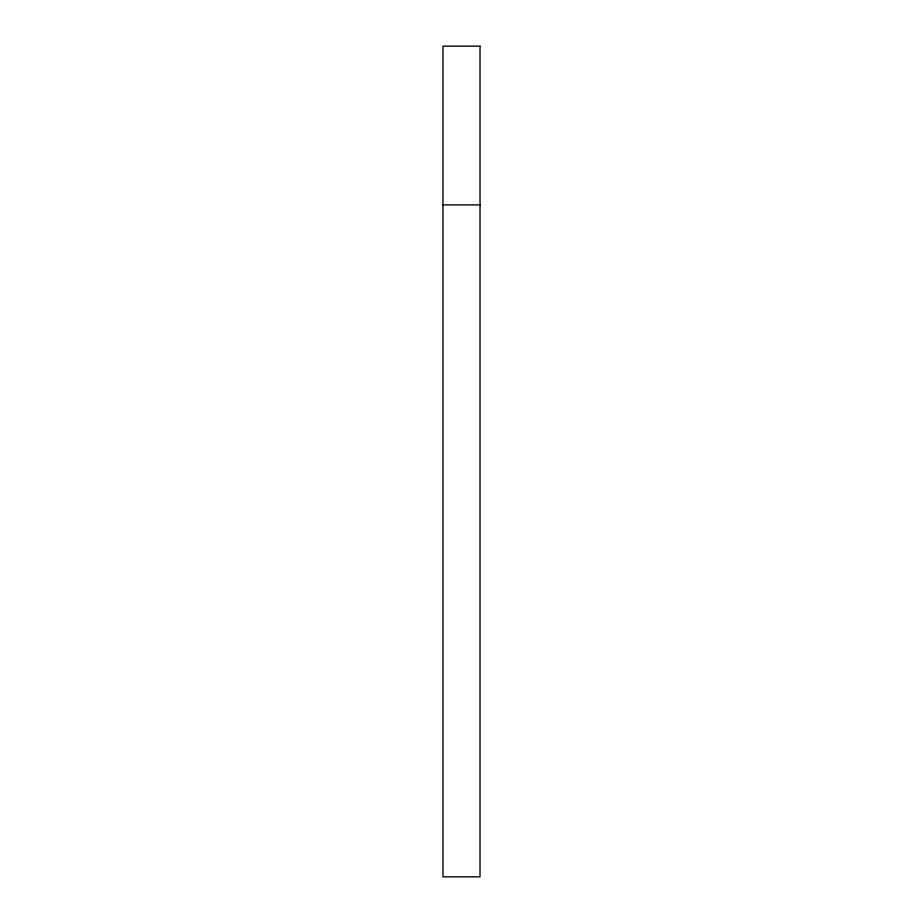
<?xml version="1.0" encoding="UTF-8"?>
<svg xmlns="http://www.w3.org/2000/svg" width="923" height="923" viewBox="0 0 923 923"><rect width="100%" height="100%" fill="white"/><g stroke="black" fill="none" stroke-linecap="round" stroke-linejoin="round"><path stroke-width="1.38" d="M442.982 204.883L480.018 204.883M480.018 46.15L442.982 46.15L442.982 876.85L480.018 876.85L480.018 46.15"/></g></svg>
